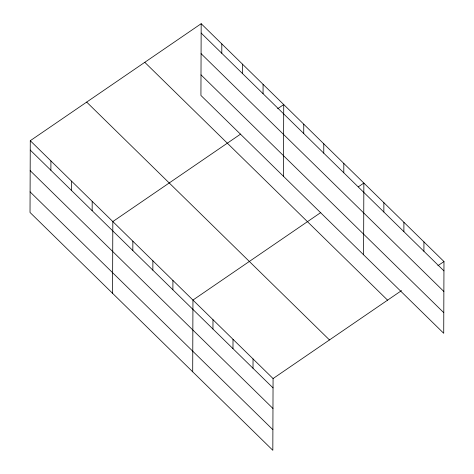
<?xml version="1.0" encoding="UTF-8"?>
<svg xmlns="http://www.w3.org/2000/svg" width="474" height="474" viewBox="0 0 474 474"><rect width="100%" height="100%" fill="white"/><g stroke="black" fill="none" stroke-linecap="round" stroke-linejoin="round"><path stroke-width="0.71" d="M30.277 140.707L30.022 212.459L272.823 450.3L273.071 378.554L30.277 140.707L201.177 23.7L443.978 261.541L443.723 333.293L200.929 95.446L201.177 23.7M50.878 170.273L50.914 160.923M71.521 190.489L71.55 181.139M92.157 210.705L92.187 201.361M112.575 293.323L112.824 221.577L240.673 134.047M132.827 250.545L132.856 241.195M152.853 270.168L152.889 260.819M172.886 289.792L172.921 280.442M192.699 371.812L192.948 300.066L320.797 212.536M212.95 329.033L212.98 319.683M221.785 53.266L221.814 43.916M232.977 348.657L233.012 339.307M242.421 73.482L242.451 64.132M253.009 368.28L253.045 358.931M263.058 93.698L263.088 84.348M283.476 176.316L283.73 104.564L277.663 108.718M303.727 133.538L303.757 124.188M323.76 153.161L323.789 143.812M343.786 172.779L343.822 163.435M363.599 254.805L363.854 183.053L358.391 186.792M383.851 212.026L383.881 202.676M403.884 231.65L403.913 222.3M423.91 251.267L423.946 241.924M273.071 378.554L401.525 290.609M437.911 265.695L443.978 261.541M201.142 33.05L443.942 270.891M201.071 53.639L443.871 291.486M201 74.856L443.794 312.698M144.777 62.313L387.578 300.155M86.671 102.094L329.471 339.941M30.241 150.057L273.042 387.898M30.17 170.646L272.971 408.493M30.093 191.863L272.894 429.711"/></g></svg>
